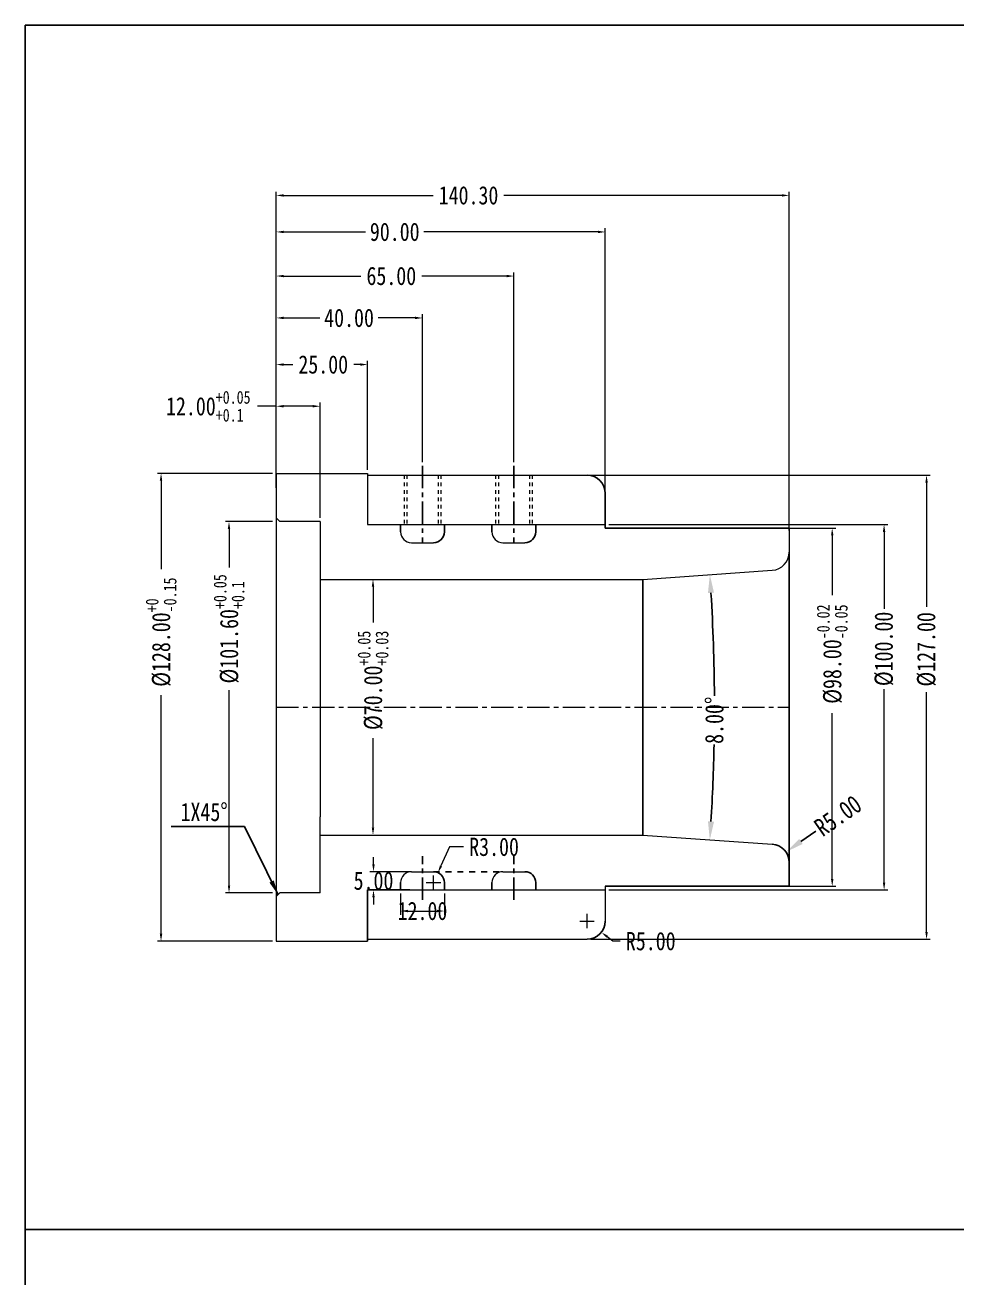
# Model space of a CAD drawing. Header units: millimetres. Extents: x -2414 to 10498, y -2238 to 649.
# Drawn here: x -2132.4 to -1877.5, y -1105 to -762.1 of the extents above; entities that cross this region are included whole.
import ezdxf

# ---------------------------------------------------------------- set-up
doc = ezdxf.new("R2010")
doc.units = ezdxf.units.MM
doc.header["$LTSCALE"] = 16.335
doc.header["$PDMODE"] = 3
doc.header["$PDSIZE"] = 0.3125
doc.linetypes.add('CENTER', pattern=[0.6, 0.375, -0.075, 0.075, -0.075])
doc.linetypes.add('HIDDEN', pattern=[0.2, 0.1, -0.1])
doc.layers.get('0').update_dxf_attribs({"linetype": 'CONTINUOUS'})
doc.layers.get('Defpoints').update_dxf_attribs({"linetype": 'CONTINUOUS'})
doc.layers.add('DEFAULT_2', color=8, linetype='HIDDEN')
doc.layers.add('screw', color=33, linetype='CONTINUOUS', lineweight=13)
doc.styles.get("Standard").update_dxf_attribs({"font": 'txt', "width": 0.8})
doc.dimstyles.new('ISO-25', dxfattribs={"dimtxt": 8, "dimasz": 8, "dimexe": 0, "dimexo": 0, "dimgap": 0, "dimtad": 1, "dimtxsty": 'Standard', "dimcen": 0, "dimclrd": 4, "dimclre": 4, "dimclrt": 6, "dimadec": 0, "dimazin": 0, "dimtfac": 1, "dimtofl": 0, "dimtmove": 0, "dimatfit": 3, "dimfxl": 0, "dimarcsym": 0})
doc.dimstyles.get("Standard").update_dxf_attribs({"dimtxt": 0.15625, "dimasz": 0.1875, "dimexe": 0.125, "dimexo": 0.0625, "dimtad": 0, "dimtih": 1, "dimtoh": 1, "dimdsep": 46, "dimtxsty": 'Standard', "dimcen": 0.09, "dimadec": 0, "dimazin": 0, "dimtp": 0.01, "dimtm": 0.01, "dimtfac": 1, "dimtofl": 0, "dimtmove": 0, "dimatfit": 3, "dimfxl": 0, "dimtolj": 1, "dimarcsym": 0})
doc.dimstyles.new('STANDARD$0', dxfattribs={"dimscale": 2, "dimtxt": 3, "dimasz": 3, "dimexe": 1.25, "dimexo": 0.625, "dimgap": 0.5, "dimtad": 0, "dimdsep": 46, "dimlunit": 6, "dimtxsty": 'Standard', "dimblk": 'CLOSEDBLANK', "dimcen": 0, "dimclrt": 2, "dimazin": 2, "dimtfac": 2, "dimtmove": 1, "dimatfit": 3, "dimfxl": 0, "dimtolj": 1, "dimtzin": 0, "dimarcsym": 0})

# ---------------------------------------------------------------- blocks, each defined once
blk = doc.blocks.new('*D16')
at = {"color": 1, "lineweight": 0, "transparency": 16777216}
for p, q in [((-2064.71, -898.03), (-2077.62, -898.03)), ((-2064.71, -999.63), (-2077.62, -999.63))]:
    blk.add_line(p, q, dxfattribs=at)
at = {"color": 0, "lineweight": 0, "transparency": 16777216}
for p, q in [((-2076.62, -900.03), (-2076.62, -910.58)), ((-2076.62, -997.63), (-2076.62, -944.18))]:
    blk.add_line(p, q, dxfattribs=at)
at = {"color": 0, "transparency": 16777216}
for points in [[(-2076.95, -900.03), (-2076.29, -900.03), (-2076.62, -898.03)], [(-2076.95, -997.63), (-2076.29, -997.63), (-2076.62, -999.63)]]:
    blk.add_solid(points, dxfattribs=at)
at = {"layer": 'Defpoints', "color": 0, "transparency": 16777216}
for p in [(-2063.71, -898.03), (-2076.62, -999.63), (-2063.71, -999.63)]:
    blk.add_point(p, dxfattribs=at)
at = {"color": 0, "lineweight": 0, "transparency": 16777216, "insert": (-2076.62, -927.38), "char_height": 5, "attachment_point": 5, "rotation": 90}
blk.add_mtext('\\A1;%%C101.60{\\H0.7x;\\S+0.05^ +0.1;}', dxfattribs=at)
blk = doc.blocks.new('*D17')
at = {"color": 0, "lineweight": 0, "transparency": 16777216}
for p, q in [((-2063.71, -866.46), (-2068.82, -866.46)), ((-2053.71, -866.46), (-2061.71, -866.46))]:
    blk.add_line(p, q, dxfattribs=at)
at = {"color": 1, "lineweight": 0, "transparency": 16777216}
for p, q in [((-2063.71, -888.83), (-2063.71, -865.46)), ((-2051.71, -897.03), (-2051.71, -865.46))]:
    blk.add_line(p, q, dxfattribs=at)
at = {"color": 0, "transparency": 16777216}
for points in [[(-2061.71, -866.12), (-2061.71, -866.79), (-2063.71, -866.46)], [(-2053.71, -866.12), (-2053.71, -866.79), (-2051.71, -866.46)]]:
    blk.add_solid(points, dxfattribs=at)
at = {"layer": 'Defpoints', "color": 0, "transparency": 16777216}
for p in [(-2051.71, -866.46), (-2063.71, -889.83), (-2051.71, -898.03)]:
    blk.add_point(p, dxfattribs=at)
at = {"color": 0, "lineweight": 0, "transparency": 16777216, "insert": (-2082.29, -866.46), "char_height": 5, "attachment_point": 5}
blk.add_mtext('\\A1;12.00{\\H0.7x;\\S+0.05^ +0.1;}', dxfattribs=at)
blk = doc.blocks.new('*D18')
at = {"color": 1, "lineweight": 0, "transparency": 16777216}
for p, q in [((-2063.71, -888.83), (-2063.71, -829.83)), ((-1998.71, -881.75), (-1998.71, -829.83))]:
    blk.add_line(p, q, dxfattribs=at)
at = {"color": 0, "lineweight": 0, "transparency": 16777216}
for p, q in [((-2061.71, -830.83), (-2040.57, -830.83)), ((-2000.71, -830.83), (-2023.9, -830.83))]:
    blk.add_line(p, q, dxfattribs=at)
at = {"color": 0, "transparency": 16777216}
for points in [[(-2061.71, -830.5), (-2061.71, -831.17), (-2063.71, -830.83)], [(-2000.71, -830.5), (-2000.71, -831.17), (-1998.71, -830.83)]]:
    blk.add_solid(points, dxfattribs=at)
at = {"layer": 'Defpoints', "color": 0, "transparency": 16777216}
for p in [(-1998.71, -830.83), (-1998.71, -882.75), (-2063.71, -889.83)]:
    blk.add_point(p, dxfattribs=at)
at = {"color": 0, "lineweight": 0, "transparency": 16777216, "insert": (-2032.23, -830.83), "char_height": 5, "attachment_point": 5}
blk.add_mtext('\\A1;65.00', dxfattribs=at)
blk = doc.blocks.new('*D19')
at = {"color": 1, "lineweight": 0, "transparency": 16777216}
for p, q in [((-2064.71, -884.83), (-2096.21, -884.83)), ((-2064.71, -1012.83), (-2096.21, -1012.83))]:
    blk.add_line(p, q, dxfattribs=at)
at = {"color": 0, "lineweight": 0, "transparency": 16777216}
for p, q in [((-2095.21, -886.83), (-2095.21, -911.04)), ((-2095.21, -1010.83), (-2095.21, -945.51))]:
    blk.add_line(p, q, dxfattribs=at)
at = {"color": 0, "transparency": 16777216}
for points in [[(-2095.55, -886.83), (-2094.88, -886.83), (-2095.21, -884.83)], [(-2095.55, -1010.83), (-2094.88, -1010.83), (-2095.21, -1012.83)]]:
    blk.add_solid(points, dxfattribs=at)
at = {"layer": 'Defpoints', "color": 0, "transparency": 16777216}
for p in [(-2063.71, -884.83), (-2095.21, -1012.83), (-2063.71, -1012.83)]:
    blk.add_point(p, dxfattribs=at)
at = {"color": 0, "lineweight": 0, "transparency": 16777216, "insert": (-2095.21, -928.28), "char_height": 5, "attachment_point": 5, "rotation": 90}
blk.add_mtext('\\A1;%%C128.00{\\H0.7x;\\S+0^ -0.15;}', dxfattribs=at)
blk = doc.blocks.new('*D20')
at = {"color": 1, "lineweight": 0, "transparency": 16777216}
for p, q in [((-2050.71, -913.83), (-2036.24, -913.83)), ((-2050.71, -983.83), (-2036.24, -983.83))]:
    blk.add_line(p, q, dxfattribs=at)
at = {"color": 0, "lineweight": 0, "transparency": 16777216}
for p, q in [((-2037.24, -915.83), (-2037.24, -925.68)), ((-2037.24, -981.83), (-2037.24, -957.28))]:
    blk.add_line(p, q, dxfattribs=at)
at = {"color": 0, "transparency": 16777216}
for points in [[(-2037.57, -915.83), (-2036.91, -915.83), (-2037.24, -913.83)], [(-2037.57, -981.83), (-2036.91, -981.83), (-2037.24, -983.83)]]:
    blk.add_solid(points, dxfattribs=at)
at = {"layer": 'Defpoints', "color": 0, "transparency": 16777216}
for p in [(-2051.71, -913.83), (-2051.71, -983.83), (-2037.24, -983.83)]:
    blk.add_point(p, dxfattribs=at)
at = {"color": 0, "lineweight": 0, "transparency": 16777216, "insert": (-2037.24, -941.48), "char_height": 5, "attachment_point": 5, "rotation": 90}
blk.add_mtext('\\A1;%%C70.00{\\H0.7x;\\S+0.05^ +0.03;}', dxfattribs=at)
blk = doc.blocks.new('*D21')
at = {"color": 1, "lineweight": 0, "transparency": 16777216}
for p, q in [((-2029.71, -999.83), (-2029.71, -1005.6)), ((-2017.71, -999.83), (-2017.71, -1005.6))]:
    blk.add_line(p, q, dxfattribs=at)
at = {"color": 0, "lineweight": 0, "transparency": 16777216}
blk.add_line((-2027.71, -1004.6), (-2019.71, -1004.6), dxfattribs=at)
at = {"color": 0, "transparency": 16777216}
for points in [[(-2027.71, -1004.26), (-2027.71, -1004.93), (-2029.71, -1004.6)], [(-2019.71, -1004.26), (-2019.71, -1004.93), (-2017.71, -1004.6)]]:
    blk.add_solid(points, dxfattribs=at)
at = {"layer": 'Defpoints', "color": 0, "transparency": 16777216}
for p in [(-2029.71, -998.83), (-2017.71, -998.83), (-2017.71, -1004.6)]:
    blk.add_point(p, dxfattribs=at)
at = {"color": 0, "lineweight": 0, "transparency": 16777216, "insert": (-2023.71, -1004.6), "char_height": 5, "attachment_point": 5}
blk.add_mtext('\\A1;12.00', dxfattribs=at)
blk = doc.blocks.new('*D22')
at = {"color": 0, "lineweight": 0, "transparency": 16777216}
for p, q in [((-2016.3, -987.06), (-2018.65, -992.27)), ((-2012.47, -987.06), (-2016.3, -987.06))]:
    blk.add_line(p, q, dxfattribs=at)
at = {"color": 1, "lineweight": 0, "transparency": 16777216}
for p, q in [((-2022.71, -996.83), (-2018.71, -996.83)), ((-2020.71, -998.83), (-2020.71, -994.83))]:
    blk.add_line(p, q, dxfattribs=at)
at = {"color": 0, "transparency": 16777216}
blk.add_solid([(-2018.95, -992.13), (-2018.35, -992.41), (-2019.47, -994.09)], dxfattribs=at)
at = {"layer": 'Defpoints', "color": 0, "transparency": 16777216}
for p in [(-2019.47, -994.09), (-2020.71, -996.83)]:
    blk.add_point(p, dxfattribs=at)
at = {"color": 0, "lineweight": 0, "transparency": 16777216, "insert": (-2004.13, -987.06), "char_height": 5, "attachment_point": 5}
blk.add_mtext('\\A1;R3.00', dxfattribs=at)
blk = doc.blocks.new('*D48')
at = {"color": 1, "lineweight": 0, "transparency": 16777216}
for p, q in [((-2063.71, -888.83), (-2063.71, -854.06)), ((-2038.71, -883.83), (-2038.71, -854.06))]:
    blk.add_line(p, q, dxfattribs=at)
at = {"color": 0, "lineweight": 0, "transparency": 16777216}
for p, q in [((-2061.71, -855.06), (-2059.18, -855.06)), ((-2040.71, -855.06), (-2042.51, -855.06))]:
    blk.add_line(p, q, dxfattribs=at)
at = {"color": 0, "transparency": 16777216}
for points in [[(-2061.71, -854.72), (-2061.71, -855.39), (-2063.71, -855.06)], [(-2040.71, -854.72), (-2040.71, -855.39), (-2038.71, -855.06)]]:
    blk.add_solid(points, dxfattribs=at)
at = {"layer": 'Defpoints', "color": 0, "transparency": 16777216}
for p in [(-2063.71, -855.06), (-2038.71, -884.83), (-2063.71, -889.83)]:
    blk.add_point(p, dxfattribs=at)
at = {"color": 0, "lineweight": 0, "transparency": 16777216, "insert": (-2050.85, -855.06), "char_height": 5, "attachment_point": 5}
blk.add_mtext('\\A1;25.00', dxfattribs=at)
blk = doc.blocks.new('*D49')
at = {"color": 1, "lineweight": 0, "transparency": 16777216}
for p, q in [((-2063.71, -873.14), (-2063.71, -841.3)), ((-2023.71, -881.75), (-2023.71, -841.3))]:
    blk.add_line(p, q, dxfattribs=at)
at = {"color": 0, "lineweight": 0, "transparency": 16777216}
for p, q in [((-2061.71, -842.3), (-2051.79, -842.3)), ((-2025.71, -842.3), (-2035.79, -842.3))]:
    blk.add_line(p, q, dxfattribs=at)
at = {"color": 0, "transparency": 16777216}
for points in [[(-2061.71, -841.96), (-2061.71, -842.63), (-2063.71, -842.3)], [(-2025.71, -841.96), (-2025.71, -842.63), (-2023.71, -842.3)]]:
    blk.add_solid(points, dxfattribs=at)
at = {"layer": 'Defpoints', "color": 0, "transparency": 16777216}
for p in [(-2063.71, -842.3), (-2063.71, -874.14), (-2023.71, -882.75)]:
    blk.add_point(p, dxfattribs=at)
at = {"color": 0, "lineweight": 0, "transparency": 16777216, "insert": (-2043.79, -842.3), "char_height": 5, "attachment_point": 5}
blk.add_mtext('\\A1;40.00', dxfattribs=at)
blk = doc.blocks.new('*D23')
at = {"color": 1, "lineweight": 0, "transparency": 16777216}
for p, q in [((-1977.71, -885.33), (-1884.85, -885.33)), ((-1977.71, -1012.33), (-1884.85, -1012.33))]:
    blk.add_line(p, q, dxfattribs=at)
at = {"color": 0, "lineweight": 0, "transparency": 16777216}
for p, q in [((-1885.85, -887.33), (-1885.85, -921.33)), ((-1885.85, -1010.33), (-1885.85, -944.66))]:
    blk.add_line(p, q, dxfattribs=at)
at = {"color": 0, "transparency": 16777216}
for points in [[(-1886.18, -887.33), (-1885.52, -887.33), (-1885.85, -885.33)], [(-1886.18, -1010.33), (-1885.52, -1010.33), (-1885.85, -1012.33)]]:
    blk.add_solid(points, dxfattribs=at)
at = {"layer": 'Defpoints', "color": 0, "transparency": 16777216}
for p in [(-1978.71, -885.33), (-1978.71, -1012.33), (-1885.85, -1012.33)]:
    blk.add_point(p, dxfattribs=at)
at = {"color": 0, "lineweight": 0, "transparency": 16777216, "insert": (-1885.85, -932.99), "char_height": 5, "attachment_point": 5, "rotation": 90}
blk.add_mtext('\\A1;%%c127.00', dxfattribs=at)
blk = doc.blocks.new('*D24')
at = {"color": 0, "lineweight": 0, "transparency": 16777216}
for p, q in [((-2037.1, -991.83), (-2037.1, -989.83)), ((-2037.1, -1000.83), (-2037.1, -1002.83))]:
    blk.add_line(p, q, dxfattribs=at)
at = {"color": 1, "lineweight": 0, "transparency": 16777216}
for p, q in [((-2027.13, -993.83), (-2038.1, -993.83)), ((-2027.13, -998.83), (-2038.1, -998.83))]:
    blk.add_line(p, q, dxfattribs=at)
at = {"color": 0, "transparency": 16777216}
for points in [[(-2037.44, -991.83), (-2036.77, -991.83), (-2037.1, -993.83)], [(-2037.44, -1000.83), (-2036.77, -1000.83), (-2037.1, -998.83)]]:
    blk.add_solid(points, dxfattribs=at)
at = {"layer": 'Defpoints', "color": 0, "transparency": 16777216}
for p in [(-2026.13, -993.83), (-2037.1, -998.83), (-2026.13, -998.83)]:
    blk.add_point(p, dxfattribs=at)
at = {"color": 0, "lineweight": 0, "transparency": 16777216, "insert": (-2037.1, -996.33), "char_height": 5, "attachment_point": 5}
blk.add_mtext('\\A1;5.00', dxfattribs=at)
blk = doc.blocks.new('*D50')
at = {"color": 1, "lineweight": 0, "transparency": 16777216}
for p, q in [((-1980.71, -1007.33), (-1976.71, -1007.33)), ((-1978.71, -1009.33), (-1978.71, -1005.33))]:
    blk.add_line(p, q, dxfattribs=at)
at = {"color": 0, "lineweight": 0, "transparency": 16777216}
for p, q in [((-1971.61, -1012.87), (-1973.19, -1011.64)), ((-1969.61, -1012.87), (-1971.61, -1012.87))]:
    blk.add_line(p, q, dxfattribs=at)
at = {"color": 0, "transparency": 16777216}
blk.add_solid([(-1972.98, -1011.37), (-1973.39, -1011.9), (-1974.77, -1010.41)], dxfattribs=at)
at = {"layer": 'Defpoints', "color": 0, "transparency": 16777216}
for p in [(-1978.71, -1007.33), (-1974.77, -1010.41)]:
    blk.add_point(p, dxfattribs=at)
at = {"color": 0, "lineweight": 0, "transparency": 16777216, "insert": (-1961.28, -1012.87), "char_height": 5, "attachment_point": 5}
blk.add_mtext('\\A1;R5.00', dxfattribs=at)
blk = doc.blocks.new('*D25')
at = {"color": 1, "lineweight": 0, "transparency": 16777216}
for p, q in [((-1932.41, -899.83), (-1910.65, -899.83)), ((-1934.43, -997.83), (-1910.65, -997.83))]:
    blk.add_line(p, q, dxfattribs=at)
at = {"color": 0, "lineweight": 0, "transparency": 16777216}
for p, q in [((-1911.65, -901.83), (-1911.65, -918.15)), ((-1911.65, -995.83), (-1911.65, -950.42))]:
    blk.add_line(p, q, dxfattribs=at)
at = {"color": 0, "transparency": 16777216}
for points in [[(-1911.98, -901.83), (-1911.31, -901.83), (-1911.65, -899.83)], [(-1911.98, -995.83), (-1911.31, -995.83), (-1911.65, -997.83)]]:
    blk.add_solid(points, dxfattribs=at)
at = {"layer": 'Defpoints', "color": 0, "transparency": 16777216}
for p in [(-1933.41, -899.83), (-1935.43, -997.83), (-1911.65, -997.83)]:
    blk.add_point(p, dxfattribs=at)
at = {"color": 0, "lineweight": 0, "transparency": 16777216, "insert": (-1911.65, -934.29), "char_height": 5, "attachment_point": 5, "rotation": 90}
blk.add_mtext('\\A1;%%C98.00{\\H0.7x;\\S-0.02^ -0.05;}', dxfattribs=at)
blk = doc.blocks.new('*D26')
at = {"color": 1, "lineweight": 0, "transparency": 16777216}
for p, q in [((-2063.71, -888.83), (-2063.71, -807.77)), ((-1923.41, -900.49), (-1923.41, -807.77))]:
    blk.add_line(p, q, dxfattribs=at)
at = {"color": 0, "lineweight": 0, "transparency": 16777216}
for p, q in [((-2061.71, -808.77), (-2020.79, -808.77)), ((-1925.41, -808.77), (-2001.45, -808.77))]:
    blk.add_line(p, q, dxfattribs=at)
at = {"color": 0, "transparency": 16777216}
for points in [[(-2061.71, -808.44), (-2061.71, -809.1), (-2063.71, -808.77)], [(-1925.41, -808.44), (-1925.41, -809.1), (-1923.41, -808.77)]]:
    blk.add_solid(points, dxfattribs=at)
at = {"layer": 'Defpoints', "color": 0, "transparency": 16777216}
for p in [(-1923.41, -808.77), (-2063.71, -889.83), (-1923.41, -901.49)]:
    blk.add_point(p, dxfattribs=at)
at = {"color": 0, "lineweight": 0, "transparency": 16777216, "insert": (-2011.12, -808.77), "char_height": 5, "attachment_point": 5}
blk.add_mtext('\\A1;140.30', dxfattribs=at)
blk = doc.blocks.new('*D27')
at = {"color": 1, "lineweight": 0, "transparency": 16777216}
for p, q in [((-1972.71, -898.83), (-1896.46, -898.83)), ((-1972.71, -998.83), (-1896.46, -998.83))]:
    blk.add_line(p, q, dxfattribs=at)
at = {"color": 0, "lineweight": 0, "transparency": 16777216}
for p, q in [((-1897.46, -900.83), (-1897.46, -921.86)), ((-1897.46, -996.83), (-1897.46, -943.86))]:
    blk.add_line(p, q, dxfattribs=at)
at = {"color": 0, "transparency": 16777216}
for points in [[(-1897.79, -900.83), (-1897.13, -900.83), (-1897.46, -898.83)], [(-1897.79, -996.83), (-1897.13, -996.83), (-1897.46, -998.83)]]:
    blk.add_solid(points, dxfattribs=at)
at = {"layer": 'Defpoints', "color": 0, "transparency": 16777216}
for p in [(-1973.71, -898.83), (-1973.71, -998.83), (-1897.46, -998.83)]:
    blk.add_point(p, dxfattribs=at)
at = {"color": 0, "lineweight": 0, "transparency": 16777216, "insert": (-1897.46, -932.86), "char_height": 5, "attachment_point": 5, "rotation": 90}
blk.add_mtext('\\A1;%%c100.00', dxfattribs=at)
blk = doc.blocks.new('*D51')
at = {"color": 1, "lineweight": 0, "transparency": 16777216}
for p, q in [((-2063.71, -826.67), (-2063.71, -817.76)), ((-1973.71, -889.33), (-1973.71, -817.76))]:
    blk.add_line(p, q, dxfattribs=at)
at = {"color": 0, "lineweight": 0, "transparency": 16777216}
for p, q in [((-2061.71, -818.76), (-2039.3, -818.76)), ((-1975.71, -818.76), (-2023.3, -818.76))]:
    blk.add_line(p, q, dxfattribs=at)
at = {"color": 0, "transparency": 16777216}
for points in [[(-2061.71, -818.43), (-2061.71, -819.09), (-2063.71, -818.76)], [(-1975.71, -818.43), (-1975.71, -819.09), (-1973.71, -818.76)]]:
    blk.add_solid(points, dxfattribs=at)
at = {"layer": 'Defpoints', "color": 0, "transparency": 16777216}
for p in [(-2063.71, -818.76), (-2063.71, -827.67), (-1973.71, -890.33)]:
    blk.add_point(p, dxfattribs=at)
at = {"color": 0, "lineweight": 0, "transparency": 16777216, "insert": (-2031.3, -818.76), "char_height": 5, "attachment_point": 5}
blk.add_mtext('\\A1;90.00', dxfattribs=at)
blk = doc.blocks.new('*D52')
at = {"color": 4, "lineweight": -2, "transparency": 16777216}
for start, end in [(0.3409, 3.4492), (356.5508, 358.8719)]:
    blk.add_arc((-2463.93, -948.83), 520.07, start, end, dxfattribs=at)
at = {"color": 4, "transparency": 16777216}
for points in [[(-1945.63, -917.59), (-1943.97, -917.49), (-1945.12, -912.55)], [(-1943.97, -980.17), (-1945.63, -980.06), (-1945.12, -985.11)]]:
    blk.add_solid(points, dxfattribs=at)
at = {"layer": 'Defpoints', "color": 0, "transparency": 16777216}
for p in [(-1928.06, -911.36), (-1963.41, -913.83), (-1944, -936.73), (-1963.41, -983.83), (-1928.06, -986.3)]:
    blk.add_point(p, dxfattribs=at)
at = {"color": 6, "transparency": 16777216, "insert": (-1943.87, -952.4), "char_height": 5, "attachment_point": 5, "rotation": 89.6064}
blk.add_mtext('\\A1;8.00\\M+5A1E3', dxfattribs=at)
blk = doc.blocks.new('*D61')
at = {"color": 4, "lineweight": -2, "transparency": 16777216}
blk.add_line((-1916.1, -982.71), (-1920.2, -985.57), dxfattribs=at)
at = {"color": 4, "transparency": 16777216}
blk.add_solid([(-1920.68, -984.89), (-1919.73, -986.25), (-1924.3, -988.43)], dxfattribs=at)
at = {"layer": 'Defpoints', "color": 0, "transparency": 16777216}
for p in [(-1924.3, -988.43), (-1928.41, -991.29)]:
    blk.add_point(p, dxfattribs=at)
at = {"color": 6, "transparency": 16777216, "insert": (-1910.08, -978.52), "char_height": 5, "attachment_point": 5, "rotation": 34.878}
blk.add_mtext('\\A1;R5.00', dxfattribs=at)

msp = doc.modelspace()

# ---------------------------------------------------------------- linework, layer by layer
at = {"color": 1, "linetype": 'CENTER'}
for p, q in [((-2023.706, -882.747), (-2023.706, -903.829)), ((-1998.706, -882.747), (-1998.706, -903.829)), ((-2023.706, -1001.574), (-2023.706, -989.598)), ((-1998.706, -1001.574), (-1998.706, -989.598))]:
    msp.add_line(p, q, dxfattribs=at)
at = {"lineweight": 0}
for p, q in [((-2063.706, -884.829), (-2038.706, -884.829)), ((-2063.706, -884.829), (-2063.706, -897.029)), ((-2038.706, -884.829), (-2038.706, -898.829)), ((-2038.706, -885.329), (-1978.706, -885.329)), ((-2063.706, -897.029), (-2062.706, -898.029)), ((-2063.706, -897.029), (-2063.706, -1012.829)), ((-2051.706, -898.029), (-2062.706, -898.029)), ((-2051.706, -898.029), (-2051.706, -918.829)), ((-2038.706, -898.829), (-1973.706, -898.829)), ((-1923.406, -899.829), (-1923.406, -906.369)), ((-2026.706, -903.829), (-2020.706, -903.829)), ((-2001.706, -903.829), (-1995.706, -903.829)), ((-1963.406, -913.829), (-1928.058, -911.357)), ((-2051.706, -913.829), (-1963.406, -913.829)), ((-2051.706, -918.829), (-2051.706, -978.829)), ((-2051.706, -999.629), (-2051.706, -978.829)), ((-2051.706, -983.829), (-1963.406, -983.829)), ((-1963.406, -983.829), (-1928.058, -986.301)), ((-2026.706, -993.829), (-2020.706, -993.829)), ((-2001.706, -993.829), (-1995.706, -993.829)), ((-2062.706, -999.629), (-2063.706, -1000.629)), ((-2063.706, -1000.629), (-2063.706, -1007.829)), ((-2051.706, -999.629), (-2062.706, -999.629)), ((-2038.706, -998.829), (-1973.706, -998.829)), ((-1973.706, -997.829), (-1973.706, -1007.329)), ((-2063.706, -1012.829), (-2038.706, -1012.829)), ((-2038.706, -1012.329), (-1978.706, -1012.329))]:
    msp.add_line(p, q, dxfattribs=at)
for p, q in [((-1973.706, -890.329), (-1973.706, -899.829)), ((-2029.706, -898.829), (-2029.706, -900.829)), ((-2017.706, -898.829), (-2017.706, -900.829)), ((-2004.706, -898.829), (-2004.706, -900.829)), ((-1992.706, -898.829), (-1992.706, -900.829)), ((-1923.406, -899.829), (-1973.706, -899.829)), ((-1923.406, -906.369), (-1923.406, -991.288)), ((-1963.406, -983.829), (-1963.406, -913.829)), ((-2029.706, -998.829), (-2029.706, -996.829)), ((-2017.706, -998.829), (-2017.706, -996.829)), ((-2004.706, -998.829), (-2004.706, -996.829)), ((-1992.706, -996.829), (-1992.706, -998.829)), ((-2038.706, -998.829), (-2038.706, -1012.829)), ((-1923.406, -997.829), (-1973.706, -997.829))]:
    msp.add_line(p, q)
at = {"color": 1, "linetype": 'CENTER', "lineweight": 0}
msp.add_line((-2063.706, -948.829), (-1923.406, -948.829), dxfattribs=at)
at = {"ltscale": 0.5}
for p, q in [((-1923.406, -997.829), (-1923.406, -991.288)), ((-2132.397, -1091.773), (-1630.273, -1091.773))]:
    msp.add_line(p, q, dxfattribs=at)
msp.add_lwpolyline([(-2132.397, -762.147), (-1250.708, -762.147), (-1250.708, -1447.861), (-2132.397, -1447.861)], close=True, dxfattribs=at)
for centre, radius, start, end in [((-1978.706, -890.329), 5, 0, 90), ((-2020.706, -900.829), 3, 270, 0), ((-1995.706, -900.829), 3, 270, 0), ((-2020.706, -996.829), 3, 0, 90), ((-1995.706, -996.829), 3, 0, 90), ((-1978.706, -1007.329), 5, 270, 0)]:
    msp.add_arc(centre, radius, start, end)
at = {"lineweight": 0}
for centre, radius, start, end in [((-2026.706, -900.829), 3, 180, 270), ((-2001.706, -900.829), 3, 180, 270), ((-1928.406, -906.369), 5, 274, 0), ((-2026.706, -996.829), 3, 90, 180), ((-2001.706, -996.829), 3, 90, 180)]:
    msp.add_arc(centre, radius, start, end, dxfattribs=at)
at = {"ltscale": 0.5}
msp.add_arc((-1928.406, -991.288), 5, 0, 86, dxfattribs=at)
at = {"layer": 'DEFAULT_2', "color": 8, "linetype": 'HIDDEN'}
msp.add_line((-2020.706, -993.829), (-2001.706, -993.829), dxfattribs=at)
at = {"layer": 'screw', "color": 92, "linetype": 'HIDDEN', "ltscale": 0.621977}
for p, q in [((-2028.706, -885.329), (-2028.706, -898.829)), ((-2018.706, -885.329), (-2018.706, -898.829)), ((-2003.706, -885.329), (-2003.706, -898.829)), ((-1993.706, -885.329), (-1993.706, -898.829))]:
    msp.add_line(p, q, dxfattribs=at)
at = {"layer": 'screw', "linetype": 'HIDDEN', "ltscale": 0.621977}
for p, q in [((-2027.956, -885.329), (-2027.956, -898.829)), ((-2019.456, -885.329), (-2019.456, -898.829)), ((-2002.956, -885.329), (-2002.956, -898.829)), ((-1994.456, -885.329), (-1994.456, -898.829))]:
    msp.add_line(p, q, dxfattribs=at)

# ---------------------------------------------------------------- texts
at = {"insert": (-2089.875, -974.986), "char_height": 5, "width": 18.00079, "attachment_point": 1}
msp.add_mtext('{\\fSimSun|b0|i0|c134|p2;1X45%%D}', dxfattribs=at)

# ---------------------------------------------------------------- dimensions: what is measured, and where the dimension line sits
at = {"lineweight": 0}
for base, p1, p2, dimstyle, override, picture, middle in [((-1923.406, -808.77), (-2063.706, -889.829), (-1923.406, -901.491), 'Standard', {"dimtxt": 5, "dimasz": 2, "dimexe": 1, "dimexo": 1, "dimgap": 1, "dimzin": 0, "dimdsep": 0, "dimcen": 2, "dimclre": 1, "dimtol": 0, "dimtp": 0, "dimtm": 0, "dimtzin": 0, "dimlwd": 0, "dimlwe": 0}, '*D26', (-2011.119, -808.77)), ((-2063.706, -818.761), (-1973.706, -890.329), (-2063.706, -827.667), 'STANDARD$0', {"dimscale": 1, "dimtxt": 5, "dimasz": 2, "dimexe": 1, "dimexo": 1, "dimgap": 1, "dimtih": 1, "dimtoh": 1, "dimzin": 0, "dimdsep": 0, "dimlunit": 2, "dimcen": 2, "dimclre": 1, "dimclrt": 0, "dimadec": 0, "dimazin": 0, "dimtfac": 1, "dimtofl": 0, "dimtmove": 0, "dimlwd": 0, "dimlwe": 0}, '*D51', (-2031.297, -818.761)), ((-1998.706, -830.832), (-2063.706, -889.829), (-1998.706, -882.747), 'Standard', {"dimtxt": 5, "dimasz": 2, "dimexe": 1, "dimexo": 1, "dimgap": 1, "dimzin": 0, "dimdsep": 0, "dimcen": 2, "dimclre": 1, "dimtol": 0, "dimtp": 0, "dimtm": 0, "dimtzin": 0, "dimlwd": 0, "dimlwe": 0}, '*D18', (-2032.233, -830.832)), ((-2063.706, -842.296), (-2023.706, -882.747), (-2063.706, -874.143), 'Standard', {"dimtxt": 5, "dimasz": 2, "dimexe": 1, "dimexo": 1, "dimgap": 1, "dimzin": 0, "dimdsep": 0, "dimcen": 2, "dimclre": 1, "dimtol": 0, "dimtp": 0, "dimtm": 0, "dimtzin": 0, "dimlwd": 0, "dimlwe": 0}, '*D49', (-2043.793, -842.296)), ((-2063.706, -855.057), (-2038.706, -884.829), (-2063.706, -889.829), 'Standard', {"dimtxt": 5, "dimasz": 2, "dimexe": 1, "dimexo": 1, "dimgap": 1, "dimzin": 0, "dimdsep": 0, "dimcen": 2, "dimclre": 1, "dimtol": 0, "dimtp": 0, "dimtm": 0, "dimtzin": 0, "dimlwd": 0, "dimlwe": 0}, '*D48', (-2050.846, -855.057)), ((-2017.706, -1004.597), (-2029.706, -998.829), (-2017.706, -998.829), 'Standard', {"dimtxt": 5, "dimasz": 2, "dimexe": 1, "dimexo": 1, "dimgap": 1, "dimzin": 0, "dimdsep": 0, "dimcen": 2, "dimclre": 1, "dimtol": 0, "dimtp": 0, "dimtm": 0, "dimtzin": 0, "dimlwd": 0, "dimlwe": 0}, '*D21', (-2023.706, -1004.597))]:
    dim = msp.add_linear_dim(base=base, p1=p1, p2=p2, dimstyle=dimstyle, override=override, dxfattribs=at)
    dim.commit()
    dim.dimension.update_dxf_attribs({"geometry": picture, "text_midpoint": middle, "dimtype": 160})
dim = msp.add_linear_dim(base=(-2051.706, -866.457), p1=(-2063.706, -889.829), p2=(-2051.706, -898.029), text='<>{\\H0.7x;\\S+0.05^ +0.1;}', dimstyle='Standard', override={"dimtxt": 5, "dimasz": 2, "dimexe": 1, "dimexo": 1, "dimgap": 1, "dimzin": 0, "dimdsep": 0, "dimcen": 2, "dimclre": 1, "dimtol": 0, "dimtp": 0, "dimtm": 0, "dimtzin": 0, "dimlwd": 0, "dimlwe": 0}, dxfattribs=at)
dim.commit()
dim.dimension.update_dxf_attribs({"geometry": '*D17', "text_midpoint": (-2082.29, -866.457), "dimtype": 160})
for base, p1, p2, text, dimstyle, override, picture, middle in [((-2095.213, -1012.829), (-2063.706, -884.829), (-2063.706, -1012.829), '%%C<>{\\H0.7x;\\S+0^ -0.15;}', 'STANDARD$0', {"dimscale": 1, "dimtxt": 5, "dimasz": 2, "dimexe": 1, "dimexo": 1, "dimgap": 1, "dimzin": 0, "dimdsep": 0, "dimlunit": 2, "dimcen": 2, "dimclre": 1, "dimclrt": 0, "dimadec": 0, "dimazin": 0, "dimtfac": 1, "dimtofl": 0, "dimtmove": 0, "dimlwd": 0, "dimlwe": 0}, '*D19', (-2095.213, -928.276)), ((-1885.849, -1012.329), (-1978.706, -885.329), (-1978.706, -1012.329), '%%c<>', 'Standard', {"dimtxt": 5, "dimasz": 2, "dimexe": 1, "dimexo": 1, "dimgap": 1, "dimtih": 0, "dimtoh": 0, "dimzin": 0, "dimdsep": 0, "dimcen": 2, "dimclre": 1, "dimtol": 0, "dimlim": 0, "dimtp": 0, "dimtm": 0, "dimtzin": 0, "dimlwd": 0, "dimlwe": 0}, '*D23', (-1885.849, -932.993)), ((-2076.62, -999.629), (-2063.706, -898.029), (-2063.706, -999.629), '%%C<>{\\H0.7x;\\S+0.05^ +0.1;}', 'STANDARD$0', {"dimscale": 1, "dimtxt": 5, "dimasz": 2, "dimexe": 1, "dimexo": 1, "dimgap": 1, "dimzin": 0, "dimdsep": 0, "dimlunit": 2, "dimcen": 2, "dimclre": 1, "dimclrt": 0, "dimadec": 0, "dimazin": 0, "dimtfac": 1, "dimtofl": 0, "dimtmove": 0, "dimlwd": 0, "dimlwe": 0}, '*D16', (-2076.62, -927.381)), ((-1897.459, -998.829), (-1973.706, -898.829), (-1973.706, -998.829), '%%c<>', 'STANDARD$0', {"dimscale": 1, "dimtxt": 5, "dimasz": 2, "dimexe": 1, "dimexo": 1, "dimgap": 1, "dimzin": 0, "dimdsep": 0, "dimlunit": 2, "dimcen": 2, "dimclre": 1, "dimclrt": 0, "dimadec": 0, "dimazin": 0, "dimtfac": 1, "dimtofl": 0, "dimtmove": 0, "dimlwd": 0, "dimlwe": 0}, '*D27', (-1897.459, -932.857)), ((-1911.648, -997.829), (-1933.406, -899.829), (-1935.429, -997.829), '%%C<>{\\H0.7x;\\S-0.02^ -0.05;}', 'STANDARD$0', {"dimscale": 1, "dimtxt": 5, "dimasz": 2, "dimexe": 1, "dimexo": 1, "dimgap": 1, "dimzin": 0, "dimdsep": 0, "dimlunit": 2, "dimcen": 2, "dimclre": 1, "dimclrt": 0, "dimadec": 0, "dimazin": 0, "dimtfac": 1, "dimtofl": 0, "dimtmove": 0, "dimlwd": 0, "dimlwe": 0}, '*D25', (-1911.648, -934.285)), ((-2037.24, -983.829), (-2051.706, -913.829), (-2051.706, -983.829), '%%C<>{\\H0.7x;\\S+0.05^ +0.03;}', 'STANDARD$0', {"dimscale": 1, "dimtxt": 5, "dimasz": 2, "dimexe": 1, "dimexo": 1, "dimgap": 1, "dimzin": 0, "dimdsep": 0, "dimlunit": 2, "dimcen": 2, "dimclre": 1, "dimclrt": 0, "dimadec": 0, "dimazin": 0, "dimtfac": 1, "dimtofl": 0, "dimtmove": 0, "dimlwd": 0, "dimlwe": 0}, '*D20', (-2037.24, -941.483))]:
    dim = msp.add_linear_dim(base=base, p1=p1, p2=p2, angle=90, text=text, dimstyle=dimstyle, override=override, dxfattribs=at)
    dim.commit()
    dim.dimension.update_dxf_attribs({"geometry": picture, "text_midpoint": middle, "dimtype": 160})
dim = msp.add_angular_dim_2l(base=(-1943.996, -936.727), line1=((-1963.406, -983.829), (-1928.058, -986.301)), line2=((-1963.406, -913.829), (-1928.058, -911.357)), dimstyle='Standard', override={"dimtxt": 5, "dimasz": 5, "dimexe": 0, "dimexo": 0, "dimgap": 0, "dimtih": 0, "dimtoh": 0, "dimzin": 0, "dimcen": 0, "dimclrd": 4, "dimclre": 4, "dimclrt": 6, "dimadec": 2, "dimtp": 0, "dimtm": 0, "dimtzin": 0})
dim.commit()
dim.dimension.update_dxf_attribs({"geometry": '*D52', "text_midpoint": (-1943.867, -952.401), "dimtype": 162})
dim = msp.add_radius_dim(center=(-1928.406, -991.288), mpoint=(-1924.305, -988.429), dimstyle='Standard', override={"dimtxt": 5, "dimasz": 5, "dimexe": 0, "dimexo": 0, "dimgap": 0, "dimtih": 0, "dimtoh": 0, "dimzin": 0, "dimcen": 0, "dimclrd": 4, "dimclre": 4, "dimclrt": 6, "dimadec": 2, "dimtp": 0, "dimtm": 0, "dimtzin": 0})
dim.commit()
dim.dimension.update_dxf_attribs({"geometry": '*D61', "text_midpoint": (-1910.085, -978.517)})
dim = msp.add_radius_dim(center=(-2020.706, -996.829), mpoint=(-2019.473, -994.094), dimstyle='Standard', override={"dimtxt": 5, "dimasz": 2, "dimexe": 1, "dimexo": 1, "dimgap": 1, "dimzin": 0, "dimdsep": 0, "dimcen": 2, "dimclre": 1, "dimtol": 0, "dimtp": 0, "dimtm": 0, "dimtzin": 0, "dimlwd": 0, "dimlwe": 0}, dxfattribs=at)
dim.commit()
dim.dimension.update_dxf_attribs({"geometry": '*D22', "text_midpoint": (-2004.133, -987.059), "dimtype": 164})
dim = msp.add_linear_dim(base=(-2037.103, -998.829), p1=(-2026.134, -993.829), p2=(-2026.134, -998.829), angle=90, dimstyle='Standard', override={"dimtxt": 5, "dimasz": 2, "dimexe": 1, "dimexo": 1, "dimgap": 1, "dimzin": 0, "dimdsep": 0, "dimcen": 2, "dimclre": 1, "dimtol": 0, "dimtp": 0, "dimtm": 0, "dimtzin": 0, "dimlwd": 0, "dimlwe": 0}, dxfattribs=at)
dim.commit()
dim.dimension.update_dxf_attribs({"geometry": '*D24', "text_midpoint": (-2037.103, -996.329), "dimtype": 160})
dim = msp.add_radius_dim(center=(-1978.706, -1007.329), mpoint=(-1974.766, -1010.406), dimstyle='Standard', override={"dimtxt": 5, "dimasz": 2, "dimexe": 1, "dimexo": 1, "dimgap": 1, "dimzin": 0, "dimdsep": 0, "dimcen": 2, "dimclre": 1, "dimtol": 0, "dimtp": 0, "dimtm": 0, "dimtzin": 0, "dimlwd": 0, "dimlwe": 0}, dxfattribs=at)
dim.commit()
dim.dimension.update_dxf_attribs({"geometry": '*D50', "text_midpoint": (-1961.28, -1012.868)})

# ---------------------------------------------------------------- leaders
msp.add_leader([(-2063.206, -1000.129), (-2072.341, -981.483), (-2092.462, -981.483)], dimstyle='ISO-25', override={"dimtxt": 4.5, "dimasz": 4, "dimexe": 0, "dimexo": 0, "dimgap": 0, "dimtad": 0, "dimdsep": 46, "dimclrd": 256, "dimclre": 3, "dimclrt": 6, "dimtofl": 0})

doc.saveas('drawing.dxf')
